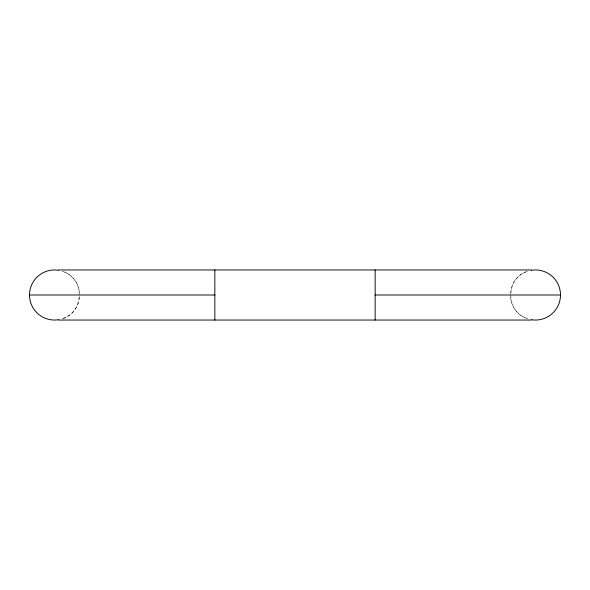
<?xml version="1.0" encoding="UTF-8"?>
<svg xmlns="http://www.w3.org/2000/svg" width="590" height="590" viewBox="0 0 590 590"><rect width="100%" height="100%" fill="white"/><g stroke="black" fill="none" stroke-linecap="round" stroke-linejoin="round"><path stroke-width="0.44" stroke-dasharray="2.95 2.21" d="M62.54 318.57C84.695 312.567 84.695 277.433 62.54 271.43M527.46 271.43C505.305 277.433 505.305 312.567 527.46 318.57M79.539 296.63A25.046 25.046 0 0 1 62.592 318.718M62.592 271.282A25.046 25.046 0 0 1 79.584 294.189M527.408 318.718A25.046 25.046 0 0 1 510.461 296.63M510.416 294.189A25.046 25.046 0 0 1 527.408 271.282"/><path stroke-width="0.89" d="M58.742 269.955L531.258 269.955M58.631 319.714A25.046 25.046 0 0 1 29.5 295L214.849 295M375.152 295L560.5 295A25.046 25.046 0 0 0 531.369 270.286M58.742 320.046L531.258 320.046M375.152 269.955L375.152 320.046M214.849 269.955L214.849 320.046M29.5 295A25.046 25.046 0 0 1 58.631 270.286M560.5 295A25.046 25.046 0 0 1 531.369 319.714"/></g></svg>
